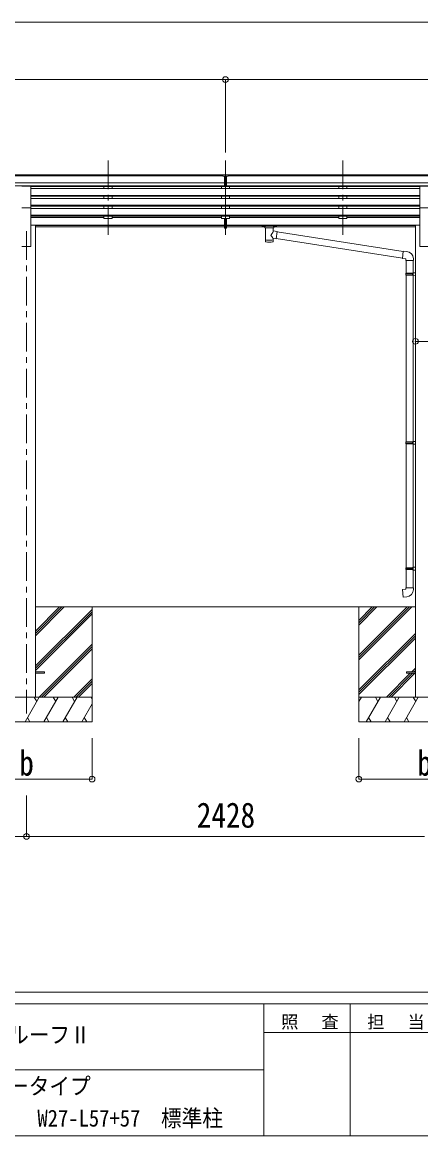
# Model space of a CAD drawing. Units: millimetres at full size, sheet at 1:35; details may follow other scales. Extents: x -9837 to 9837, y -6790 to 6790.
# Drawn here: x 1677 to 4108, y -6790 to 3 of the extents above; entities that cross this region are included whole.
import ezdxf
from ezdxf.enums import TextEntityAlignment as Align

# ---------------------------------------------------------------- set-up
doc = ezdxf.new("R2010")
doc.units = ezdxf.units.MM
doc.header["$LTSCALE"] = 35
doc.header["$PDMODE"] = 32
doc.header["$PDSIZE"] = 35
doc.linetypes.add('CHAIN1', pattern=[8, 5, -1, 1, -1])
for name, color, linetype, lineweight in [('0-0_0', 7, 'Continuous', 9), ('0-1_本体', 5, 'CHAIN1', 9), ('0-3_ELV2', 4, 'Continuous', 9), ('0-6_OTH_LINE', 6, 'Continuous', 9), ('0-9_OUTLINE', 7, 'Continuous', 9), ('F-0_240', 7, 'Continuous', 9)]:
    doc.layers.add(name, color=color, linetype=linetype, lineweight=lineweight)
doc.styles.add('ＭＳ ゴシック', font='')
doc.styles.get('ＭＳ ゴシック').set_extended_font_data('MS Gothic')

msp = doc.modelspace()

# ---------------------------------------------------------------- linework, layer by layer
at = {"layer": '0-0_0'}
for p, q in [((1757.33, -3711.25), (1904.68, -3563.91)), ((1757.33, -3739.54), (1932.96, -3563.91)), ((1757.33, -3725.39), (1918.82, -3563.91)), ((4074.93, -3563.91), (1757.33, -3563.91)), ((1757.33, -3923.38), (2102.13, -3578.59)), ((1757.33, -3937.52), (2102.13, -3592.73)), ((2102.13, -3563.91), (2102.13, -4263.91)), ((3730.13, -3563.91), (3730.13, -4263.91)), ((3730.13, -3858.08), (4024.31, -3563.91)), ((3730.13, -3872.23), (4038.45, -3563.91)), ((3730.13, -3886.37), (4052.59, -3563.91)), ((3730.13, -3674.24), (3840.46, -3563.91)), ((3730.13, -3660.09), (3826.32, -3563.91)), ((3730.13, -3645.95), (3812.18, -3563.91)), ((1757.33, -3951.67), (2102.13, -3606.87)), ((3730.13, -4070.21), (4074.93, -3725.42)), ((1778.94, -4113.91), (2102.13, -3790.72)), ((3730.13, -4084.36), (4074.93, -3739.56)), ((3730.13, -4098.5), (4074.93, -3753.7)), ((1793.08, -4113.91), (2102.13, -3804.86)), ((1807.23, -4113.91), (2102.13, -3819)), ((4053.07, -3959.41), (4074.93, -3937.55)), ((1991.07, -4113.91), (2102.13, -4002.85)), ((3898.57, -4113.91), (4044.07, -3968.41)), ((3912.71, -4113.91), (4058.22, -3968.41)), ((3926.86, -4113.91), (4072.36, -3968.41)), ((4067.22, -3959.41), (4074.93, -3951.69)), ((2005.21, -4113.91), (2102.13, -4016.99)), ((2019.36, -4113.91), (2102.13, -4031.13)), ((2102.13, -4113.91), (1302.13, -4113.91)), ((1693.29, -4263.91), (1779.89, -4113.91)), ((1764.89, -4139.89), (1749.89, -4113.9)), ((1808.76, -4263.91), (1895.36, -4113.91)), ((1880.36, -4139.89), (1865.36, -4113.91)), ((1924.23, -4263.91), (2010.83, -4113.91)), ((1980.83, -4113.91), (1995.83, -4139.89)), ((2096.3, -4113.91), (2102.13, -4124.01)), ((4530.13, -4113.91), (3730.13, -4113.91)), ((3730.13, -4141.41), (3746.01, -4113.91)), ((3774.88, -4263.91), (3861.48, -4113.91)), ((3846.48, -4139.89), (3831.48, -4113.91)), ((3890.35, -4263.91), (3976.95, -4113.91)), ((3961.95, -4139.89), (3946.95, -4113.91)), ((4005.82, -4263.91), (4092.42, -4113.91)), ((4077.42, -4139.89), (4062.42, -4113.91)), ((2039.7, -4263.91), (2102.13, -4155.77)), ((1302.13, -4263.91), (2102.13, -4263.91)), ((1708.29, -4237.93), (1723.29, -4263.91)), ((1823.76, -4237.93), (1838.76, -4263.91)), ((1939.23, -4237.93), (1954.23, -4263.91)), ((2054.7, -4237.93), (2069.7, -4263.91)), ((3730.13, -4263.91), (4530.13, -4263.91)), ((3789.88, -4237.93), (3804.87, -4263.91)), ((3905.35, -4237.93), (3920.35, -4263.91)), ((4020.82, -4237.92), (4035.82, -4263.91))]:
    msp.add_line(p, q, dxfattribs=at)
at = {"layer": '0-1_本体'}
for p, q in [((2200.13, -839.5), (2200.13, -1317.02)), ((2916.13, -839.5), (2916.13, -1317.02)), ((3632.13, -839.5), (3632.13, -1317.02)), ((1702.13, -1270.34), (1702.13, -4213.91))]:
    msp.add_line(p, q, dxfattribs=at)
at = {"layer": '0-3_ELV2'}
for p, q in [((-2805.37, -928.63), (2899.63, -928.63)), ((-2805.37, -933.85), (2899.63, -933.85)), ((2899.63, -935.06), (2899.63, -927.22)), ((2899.63, -935.06), (2909.63, -935.06)), ((2916.13, -935.88), (2909.63, -935.48)), ((2909.63, -937.06), (2922.63, -937.06)), ((2922.63, -935.54), (2916.13, -935.86)), ((2922.63, -998.69), (2922.63, -933.41)), ((2932.63, -928.63), (8637.63, -928.63)), ((2932.63, -933.85), (8637.63, -933.85)), ((2909.63, -977.38), (-2805.37, -977.38)), ((2909.63, -995.23), (-2805.37, -995.23)), ((1674.63, -997.66), (1729.63, -997.66)), ((1729.63, -1129.45), (1729.63, -997.66)), ((1729.63, -998.48), (2909.63, -998.48)), ((1729.63, -1010.99), (4102.63, -1010.99)), ((2175.13, -998.48), (2175.13, -1010.99)), ((2225.13, -998.48), (2225.13, -1010.89)), ((2891.13, -998.48), (2891.13, -1010.99)), ((2909.63, -978.58), (2916.13, -978.74)), ((2909.63, -997.62), (2916.13, -998.02)), ((2916.13, -978.74), (2922.63, -978.58)), ((2916.13, -998.02), (2922.63, -997.62)), ((2916.13, -1010.99), (2916.13, -1058.68)), ((8637.63, -977.38), (2922.63, -977.38)), ((8637.63, -995.23), (2922.63, -995.23)), ((2922.63, -998.48), (4102.63, -998.48)), ((2941.13, -998.48), (2941.13, -1010.89)), ((3607.13, -998.48), (3607.13, -1010.99)), ((3657.13, -998.48), (3657.13, -1010.89)), ((4102.63, -1129.45), (4102.63, -997.66)), ((4102.63, -997.66), (4157.63, -997.66)), ((4102.63, -1052.86), (1729.63, -1052.86)), ((4102.63, -1054.36), (1729.63, -1054.36)), ((4102.63, -1058.68), (1729.63, -1058.68)), ((4102.63, -1071.53), (1729.63, -1071.53)), ((2175.13, -1058.68), (2175.13, -1071.53)), ((2225.13, -1058.68), (2225.13, -1071.53)), ((2891.13, -1058.68), (2891.13, -1071.53)), ((2916.13, -1071.53), (2916.13, -1119.22)), ((2941.13, -1058.68), (2941.13, -1071.53)), ((3607.13, -1058.68), (3607.13, -1071.53)), ((3657.13, -1058.68), (3657.13, -1071.53)), ((1674.63, -1129.45), (1729.63, -1129.45)), ((4102.63, -1113.41), (1729.63, -1113.41)), ((4102.63, -1114.91), (1729.63, -1114.91)), ((4102.63, -1119.22), (1729.63, -1119.22)), ((1729.63, -1129.45), (1729.63, -1363.91)), ((4102.63, -1132.08), (1729.63, -1132.08)), ((2175.13, -1119.22), (2175.13, -1131.98)), ((2225.13, -1119.22), (2225.13, -1132.08)), ((2891.13, -1119.22), (2891.13, -1131.98)), ((2916.13, -1132.08), (2916.13, -1179.77)), ((2941.13, -1119.22), (2941.13, -1132.08)), ((3607.13, -1119.22), (3607.13, -1131.98)), ((3657.13, -1119.22), (3657.13, -1132.08)), ((4102.63, -1129.45), (4102.63, -1363.91)), ((4102.63, -1129.45), (4157.63, -1129.45)), ((4102.63, -1173.96), (1729.63, -1173.96)), ((4102.63, -1175.46), (1729.63, -1175.46)), ((4102.63, -1179.77), (1729.63, -1179.77)), ((1729.63, -1188.32), (2175.13, -1188.32)), ((2175.13, -1179.77), (2175.13, -1193.26)), ((2225.13, -1193.26), (2175.13, -1193.26)), ((2225.13, -1179.77), (2225.13, -1193.26)), ((2891.13, -1188.32), (2225.13, -1188.32)), ((2891.13, -1179.77), (2891.13, -1193.26)), ((2941.13, -1193.26), (2891.13, -1193.26)), ((2909.63, -1252.99), (2909.63, -1193.26)), ((2922.63, -1252.99), (2922.63, -1193.26)), ((2941.13, -1179.77), (2941.13, -1193.26)), ((3607.13, -1188.32), (2941.13, -1188.32)), ((3607.13, -1179.77), (3607.13, -1193.26)), ((3657.13, -1193.26), (3607.13, -1193.26)), ((3657.13, -1179.77), (3657.13, -1193.26)), ((3657.13, -1188.32), (4102.63, -1188.32)), ((1757.33, -1234.91), (1729.63, -1234.91)), ((1757.33, -1234.91), (1757.33, -4113.91)), ((2909.63, -1235.33), (1757.33, -1235.33)), ((2909.63, -1236.73), (1757.33, -1236.73)), ((2909.63, -1244.42), (1757.33, -1244.42)), ((2909.63, -1230.75), (2922.63, -1230.75)), ((2909.63, -1236.15), (2922.63, -1236.15)), ((2909.63, -1251.92), (2916.13, -1252.32)), ((2916.13, -1252.32), (2922.63, -1251.92)), ((4074.93, -1235.33), (2922.63, -1235.33)), ((4074.93, -1236.73), (2922.63, -1236.73)), ((3156.63, -1244.42), (2922.63, -1244.42)), ((4074.93, -1244.42), (3210.63, -1244.42)), ((4074.93, -1234.91), (4074.93, -4113.91)), ((4074.93, -1234.91), (4102.63, -1234.91)), ((1674.63, -1363.91), (1729.63, -1363.91)), ((4102.63, -1363.91), (4157.63, -1363.91)), ((1757.33, -3959.41), (1812.13, -3959.41)), ((1757.33, -3968.41), (1812.13, -3968.41)), ((1812.13, -3959.41), (1812.13, -3968.41)), ((4020.13, -3959.41), (4074.93, -3959.41))]:
    msp.add_line(p, q, dxfattribs=at)
for points in [[(2899.63, -927.22), (2917.63, -927.06), (2932.63, -927.19)], [(2922.63, -998.69), (2916.13, -999.08), (2909.63, -998.69), (2909.63, -933.35)], [(2922.63, -935.02), (2932.63, -934.93), (2932.63, -927.19)], [(2922.63, -979.68), (2919.37, -979.76), (2916.13, -979.84), (2912.89, -979.76), (2909.63, -979.68)], [(2922.63, -1252.99), (2916.13, -1253.39), (2909.63, -1252.99)], [(4020.13, -3959.41), (4020.13, -3968.41), (4074.93, -3968.41)]]:
    msp.add_lwpolyline(points, dxfattribs=at)
msp.add_ellipse((2940.7, -937.37), major_axis=(24.57, -1.51), ratio=0.121868, start_param=3.1422238, end_param=3.1491027, dxfattribs=at)
at = {"layer": '0-6_OTH_LINE'}
for p, q in [((-2831.87, 3.15), (8664.13, 3.15)), ((-2811.87, -346.85), (2916.13, -346.85)), ((2916.13, -346.85), (2916.13, -792.26)), ((2916.13, -346.85), (8644.13, -346.85)), ((4074.93, -1943.46), (4185.33, -1943.46)), ((2102.13, -4613.91), (2102.13, -4363.93)), ((3730.13, -4613.91), (3730.13, -4363.93)), ((1302.13, -4613.91), (2102.13, -4613.91)), ((3730.13, -4613.91), (4530.13, -4613.91)), ((1702.13, -4963.91), (1702.13, -4713.91)), ((-1597.87, -4963.91), (1702.13, -4963.91)), ((1702.13, -4963.91), (4130.13, -4963.91))]:
    msp.add_line(p, q, dxfattribs=at)
for p in [(2916.13, -346.85), (4074.93, -1943.46), (2102.13, -4613.91), (3730.13, -4613.91), (1702.13, -4963.91)]:
    msp.add_point(p, dxfattribs=at)
at = {"layer": '0-9_OUTLINE'}
for p, q in [((3140.13, -1237.51), (3140.13, -1243.26)), ((3142.13, -1236.84), (3225.13, -1236.84)), ((3142.13, -1239.02), (3225.13, -1239.02)), ((3142.13, -1243.93), (3156.63, -1243.93)), ((3156.63, -1249.57), (3156.63, -1243.03)), ((3160.73, -1250.49), (3160.71, -1335.93)), ((3206.53, -1269.24), (3206.53, -1250.49)), ((3231.75, -1273.14), (3206.53, -1269.23)), ((3210.63, -1249.57), (3210.63, -1243.03)), ((3210.63, -1243.93), (3225.13, -1243.93)), ((3231.75, -1273.14), (3224.73, -1318.4)), ((3227.13, -1237.51), (3227.13, -1243.26)), ((4000.74, -1394.51), (3231.44, -1275.16)), ((3206.55, -1335.93), (3206.53, -1315.27)), ((3206.53, -1315.58), (3224.73, -1318.4)), ((3997.07, -1436.44), (3225, -1316.66)), ((4021.74, -1394.38), (4000.91, -1392.56)), ((4016.82, -1450.13), (4062.82, -1450.13)), ((4018.93, -1450.13), (4018.93, -1527.97)), ((4060.93, -1450.13), (4060.93, -1525.41)), ((4062.82, -1450.13), (4062.82, -1439.21)), ((4016.93, -1529.97), (4017.93, -1527.97)), ((4016.93, -1529.97), (4060.93, -1529.97)), ((4016.93, -1529.97), (4016.93, -1537.97)), ((4016.93, -1537.97), (4060.93, -1537.97)), ((4016.93, -1537.97), (4017.93, -1539.97)), ((4017.93, -1527.97), (4060.93, -1527.97)), ((4017.93, -1539.97), (4060.93, -1539.97)), ((4018.93, -1539.97), (4018.93, -2556.66)), ((4056.45, -1529.97), (4056.02, -1527.97)), ((4058.93, -1525.47), (4074.93, -1525)), ((4058.93, -1527.47), (4058.93, -1525.47)), ((4058.93, -1527.47), (4060.93, -1527.47)), ((4058.93, -1542.47), (4058.93, -1540.47)), ((4058.93, -1542.47), (4074.93, -1542.94)), ((4060.93, -1542.53), (4060.93, -2554.1)), ((4074.93, -1525), (4074.93, -1542.94)), ((4016.93, -2558.66), (4017.93, -2556.66)), ((4016.93, -2558.66), (4060.93, -2558.66)), ((4016.93, -2558.66), (4016.93, -2566.66)), ((4016.93, -2566.66), (4060.93, -2566.66)), ((4016.93, -2566.66), (4017.93, -2568.66)), ((4017.93, -2556.66), (4060.93, -2556.66)), ((4017.93, -2568.66), (4060.93, -2568.66)), ((4018.93, -2568.66), (4018.93, -3324.35)), ((4056.45, -2558.66), (4056.02, -2556.66)), ((4058.93, -2554.16), (4074.93, -2553.69)), ((4058.93, -2556.16), (4058.93, -2554.16)), ((4058.93, -2556.16), (4060.93, -2556.16)), ((4058.93, -2571.16), (4058.93, -2569.16)), ((4058.93, -2571.16), (4074.93, -2571.63)), ((4060.93, -2571.22), (4060.93, -3321.79)), ((4074.93, -2553.69), (4074.93, -2571.63)), ((4016.93, -3326.35), (4017.93, -3324.35)), ((4016.93, -3326.35), (4060.93, -3326.35)), ((4016.93, -3326.35), (4016.93, -3334.35)), ((4017.93, -3324.35), (4060.93, -3324.35)), ((4056.45, -3326.35), (4056.02, -3324.35)), ((4058.93, -3321.85), (4074.93, -3321.38)), ((4058.93, -3323.85), (4058.93, -3321.85)), ((4058.93, -3323.85), (4060.93, -3323.85)), ((4074.93, -3321.38), (4074.93, -3339.32)), ((4016.93, -3334.35), (4060.93, -3334.35)), ((4016.93, -3334.35), (4017.93, -3336.35)), ((4017.93, -3336.35), (4060.93, -3336.35)), ((4018.93, -3336.35), (4018.93, -3446.35)), ((4058.93, -3338.85), (4058.93, -3336.85)), ((4058.93, -3338.85), (4074.93, -3339.32)), ((4060.93, -3338.91), (4060.93, -3446.35)), ((4016.93, -3446.35), (4062.93, -3446.35)), ((4016.93, -3456.35), (4016.93, -3446.35)), ((4062.93, -3446.35), (4062.93, -3457.27))]:
    msp.add_line(p, q, dxfattribs=at)
for points in [[(3140.13, -1237.51), (3140.17, -1237.31), (3140.25, -1237.17), (3140.35, -1237.08), (3140.45, -1237.02), (3140.57, -1236.97), (3140.87, -1236.91), (3141.36, -1236.87), (3141.9, -1236.84), (3142.13, -1236.84)], [(3140.13, -1243.26), (3140.17, -1243.46), (3140.25, -1243.6), (3140.35, -1243.69), (3140.45, -1243.75), (3140.57, -1243.8), (3140.87, -1243.86), (3141.36, -1243.91), (3141.9, -1243.93), (3142.13, -1243.93)], [(3225.13, -1236.84), (3225.48, -1236.85), (3226.01, -1236.87), (3226.46, -1236.92), (3226.77, -1237), (3226.94, -1237.1), (3227.06, -1237.24), (3227.12, -1237.42), (3227.13, -1237.51)], [(3225.13, -1243.93), (3225.48, -1243.92), (3226.01, -1243.9), (3226.46, -1243.85), (3226.77, -1243.77), (3226.94, -1243.67), (3227.06, -1243.53), (3227.12, -1243.35), (3227.13, -1243.26)], [(4000.91, -1392.56), (3996.9, -1438.38), (4016.82, -1440.13), (4016.82, -1450.13)], [(4056.45, -1529.97), (4056.45, -1537.97), (4056.02, -1539.97)], [(4058.93, -1540.47), (4060.93, -1540.47), (4060.93, -1527.47)], [(4056.45, -2558.66), (4056.45, -2566.66), (4056.02, -2568.66)], [(4058.93, -2569.16), (4060.93, -2569.16), (4060.93, -2556.16)], [(4056.45, -3326.35), (4056.45, -3334.35), (4056.02, -3336.35)], [(4058.93, -3336.85), (4060.93, -3336.85), (4060.93, -3323.85)], [(4021.85, -3502.09), (4001.02, -3503.92), (3997.01, -3458.09), (4016.93, -3456.35)]]:
    msp.add_lwpolyline(points, dxfattribs=at)
for centre, start, end in [((4017.82, -1439.21), 0, 85), ((4017.93, -3457.27), 275, 0)]:
    msp.add_arc(centre, 45, start, end, dxfattribs=at)
for centre, major_axis, ratio, start_param, end_param in [((3142.13, -1239.24), (2, 0), 0.109601, 3.1415927, 4.712389), ((3183.63, -1249.49), (27.06, 0), 0.069685, 3.1415927, 6.2831853), ((3183.63, -1243.03), (27, 0), 0.070066, 6.2831853, 9.424778), ((3183.63, -1295.77), (-22.81, -26.62), 0.234429, 1.6855472, 3.1268519), ((3194.63, -1247.01), (16, 0), 0.361356, 6.2636979, 6.2831853), ((3225.13, -1239.24), (2, 0), 0.109601, 4.712389, 6.2831853), ((3183.63, -1335.93), (22.92, 0), 0.101955, 3.1415499, 6.2833984), ((3183.63, -1323.49), (22.91, 0), 0.122865, 3.1415927, 6.2831853), ((3186.18, -1293.13), (20.32, -22.25), 0.045535, 0.0389954, 1.3075346)]:
    msp.add_ellipse(centre, major_axis=major_axis, ratio=ratio, start_param=start_param, end_param=end_param, dxfattribs=at)
at = {"layer": 'F-0_240', "color": 5}
for p, q in [((-9837.4, -5915), (9342.6, -5915)), ((-9837.4, -5985), (6231.38, -5985)), ((3151.38, -5985), (3151.38, -6790)), ((3676.38, -5985), (3676.38, -6790)), ((3151.38, -6160), (5251.38, -6160)), ((-4023.62, -6387.5), (3151.38, -6387.5)), ((-9837.4, -6790), (9342.6, -6790))]:
    msp.add_line(p, q, dxfattribs=at)

# ---------------------------------------------------------------- texts
at = {"layer": '0-6_OTH_LINE', "color": 7, "style": 'ＭＳ ゴシック', "width": 0.85}
for s, p in [('b', (1658.38, -4638.91)), ('b', (4086.38, -4638.91)), ('2428', (2741.13, -4956.91))]:
    msp.add_text(s, height=154, dxfattribs=at).set_placement(p, align=Align.BOTTOM_LEFT)
at = {"layer": 'F-0_240', "style": 'ＭＳ ゴシック', "width": 0.9}
for s, p in [('アーバンルーフⅡ', (1086.38, -6256.25)), ('レギュラータイプ', (1086.38, -6569.36)), ('奥行連棟セット(1台用)\u3000W27-L57+57\u3000標準柱', (320.76, -6764.92))]:
    msp.add_text(s, height=102.6, dxfattribs=at).set_placement(p, align=Align.BOTTOM_LEFT)
at = {"layer": 'F-0_240', "char_height": 76.98, "attachment_point": 7, "style": 'ＭＳ ゴシック'}
for s, insert in [('\\T1.17;照\u3000査', (3256.38, -6142.5)), ('\\T1.17;担\u3000当', (3781.38, -6142.5))]:
    msp.add_mtext(s, dxfattribs=dict(at, insert=insert))

doc.saveas('drawing.dxf')
